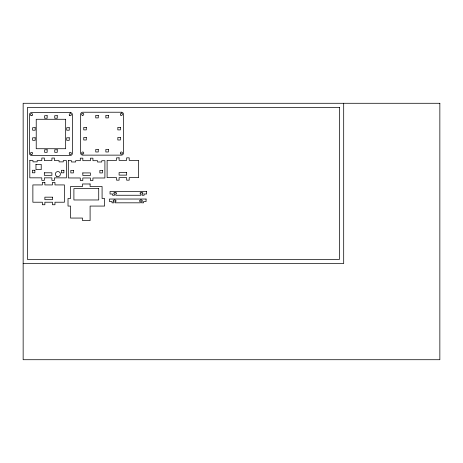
<?xml version="1.0" encoding="UTF-8"?>
<svg xmlns="http://www.w3.org/2000/svg" width="463" height="463" viewBox="0 0 463 463"><rect width="100%" height="100%" fill="white"/><g stroke="black" fill="none" stroke-linecap="round" stroke-linejoin="round"><path stroke-width="0.69" d="M23.15 263.551L343.691 263.551L343.691 103.284M29.823 160.551L29.811 177.838L41.797 177.85L41.797 180.373L44.321 180.373L44.321 177.85L51.891 177.856L51.891 180.379L54.414 180.385L54.42 177.861L66.406 177.867L66.423 160.58L63.263 160.58L63.263 161.882L59.056 161.876L59.061 160.574L54.431 160.568L54.431 158.045L51.908 158.045L51.908 160.568L44.338 160.563L44.338 158.039L41.815 158.033L41.815 160.557L37.185 160.557L37.185 161.859L32.977 161.853L32.977 160.551L29.823 160.551M35.975 164.382L35.969 169.643L41.224 169.643L41.23 164.388L35.975 164.382M44.326 172.803L44.321 175.327L51.897 175.332L51.897 172.809L44.326 172.803M68.316 160.673L68.298 177.96L80.29 177.971L80.284 180.495L82.808 180.495L82.813 177.971L90.383 177.977L90.383 180.501L92.907 180.506L92.907 177.983L104.898 177.989L104.91 160.702L101.756 160.702L101.756 162.004L97.548 161.998L97.548 160.696L92.924 160.69L92.924 158.167L90.401 158.167L90.401 160.69L82.825 160.684L82.831 158.161L80.307 158.155L80.302 160.678L75.677 160.678L75.677 161.981L71.47 161.975L71.47 160.673L68.316 160.673M82.819 172.925L82.813 175.448L90.383 175.454L90.389 172.93L82.819 172.925M439.85 103.284L23.15 103.284L23.15 359.716L439.85 359.716L439.85 103.284M339.483 107.491L27.358 107.491L27.358 259.349L339.483 259.349L339.483 107.491M121.404 112.225L82.703 112.225A2.101 2.101 0 0 0 80.603 114.326L80.603 153.027A2.101 2.101 0 0 0 82.703 155.134L121.404 155.134A2.101 2.101 0 0 0 123.505 153.027L123.505 114.326A2.101 2.101 0 0 0 121.404 112.225M70.295 112.55L31.594 112.55A2.101 2.101 0 0 0 29.493 114.656L29.493 153.357A2.101 2.101 0 0 0 31.594 155.458L70.295 155.458A2.101 2.101 0 0 0 72.396 153.357L72.396 114.656A2.101 2.101 0 0 0 70.295 112.55M98.266 115.38L95.743 115.38L95.743 117.903L98.266 117.903L98.266 115.38M108.365 115.38L105.842 115.38L105.842 117.903L108.365 117.903L108.365 115.38M47.157 115.704L44.633 115.704L44.633 118.233L47.157 118.233L47.157 115.704M57.256 115.704L54.732 115.704L54.732 118.233L57.256 118.233L57.256 115.704M65.665 119.28L36.224 119.28L36.224 148.727L65.665 148.727L65.665 119.28M86.28 127.371L83.757 127.371L83.757 129.895L86.28 129.895L86.28 127.371M120.351 127.371L117.828 127.371L117.828 129.895L120.351 129.895L120.351 127.371M35.171 127.695L32.647 127.695L32.647 130.219L35.171 130.219L35.171 127.695M69.242 127.695L66.718 127.695L66.718 130.219L69.242 130.219L69.242 127.695M86.28 137.465L83.757 137.465L83.757 139.988L86.28 139.988L86.28 137.465M120.351 137.465L117.828 137.465L117.828 139.988L120.351 139.988L120.351 137.465M35.171 137.789L32.647 137.789L32.647 140.312L35.171 140.312L35.171 137.789M69.242 137.789L66.718 137.789L66.718 140.312L69.242 140.312L69.242 137.789M98.266 149.451L95.743 149.451L95.743 151.974L98.266 151.974L98.266 149.451M108.365 149.451L105.842 149.451L105.842 151.974L108.365 151.974L108.365 149.451M47.157 149.78L44.633 149.78L44.633 152.304L47.157 152.304L47.157 149.78M57.256 149.78L54.732 149.78L54.732 152.304L57.256 152.304L57.256 149.78M119.095 157.837L116.572 157.837L116.572 160.36L107.109 160.36L107.109 177.647L116.572 177.647L116.572 180.171L119.095 180.171L119.095 177.647L126.671 177.647L126.671 180.171L129.194 180.171L129.194 177.647L138.657 177.647L138.657 160.36L129.194 160.36L129.194 157.837L126.671 157.837L126.671 160.36L119.095 160.36L119.095 157.837M34.87 170.268L32.346 170.268L32.346 172.792L34.87 172.792L34.87 170.268M63.888 170.297L61.365 170.297L61.365 172.821L63.888 172.821L63.888 170.297M73.351 170.39L70.827 170.39L70.827 172.913L73.351 172.913L73.351 170.39M102.375 170.401L99.852 170.401L99.852 172.925L102.375 172.925L102.375 170.401M126.671 172.601L119.095 172.601L119.095 175.124L126.671 175.124L126.671 172.601M44.865 182.399L42.341 182.399L42.341 184.928L32.873 184.928L32.873 202.215L42.341 202.215L42.341 204.739L44.865 204.739L44.865 202.215L52.435 202.215L52.435 204.739L54.958 204.739L54.958 202.215L64.426 202.215L64.426 184.928L54.958 184.928L54.958 182.399L52.435 182.399L52.435 184.928L44.865 184.928L44.865 182.399M90.1 183.985L82.524 183.985L82.524 186.508L70.538 186.508L70.538 198.5L68.015 198.5L68.015 206.07L70.538 206.07L70.538 218.061L82.524 218.061L82.524 220.585L90.1 220.585L90.1 206.07L104.609 206.07L104.609 198.5L102.086 198.5L102.086 186.508L90.1 186.508L90.1 183.985M98.723 188.615L73.901 188.615L73.901 199.97L98.723 199.97L98.723 188.615M146.632 191.474L110.038 191.474L110.038 193.997L112.561 193.997L112.561 195.259L114.523 195.259L114.523 193.87L113.823 193.87L113.823 192.868L114.523 192.868L114.523 192.319L115.785 192.319L115.785 192.868L116.491 192.868L116.491 193.87L115.785 193.87L115.785 195.259L140.879 195.259L140.879 193.87L140.173 193.87L140.173 192.868L140.879 192.868L140.879 192.319L142.141 192.319L142.141 192.868L142.847 192.868L142.847 193.87L142.141 193.87L142.141 195.259L144.109 195.259L144.109 193.997L146.632 193.997L146.632 191.474M52.435 197.169L44.865 197.169L44.865 199.692L52.435 199.692L52.435 197.169M146.077 199.038L109.482 199.038L109.482 201.561L112.005 201.561L112.005 202.823L113.967 202.823L113.967 201.428L113.267 201.428L113.267 200.427L113.967 200.427L113.967 199.877L115.235 199.877L115.235 200.427L115.935 200.427L115.935 201.428L115.235 201.428L115.235 202.823L140.324 202.823L140.324 201.428L139.618 201.428L139.618 200.427L140.324 200.427L140.324 199.877L141.585 199.877L141.585 200.427L142.291 200.427L142.291 201.428L141.585 201.428L141.585 202.823L143.553 202.823L143.553 201.561L146.077 201.561L146.077 199.038M56.625 176.258A2.523 2.523 0 0 0 60.416 174.076A2.523 2.523 0 0 0 56.631 171.889A2.523 2.523 0 0 0 56.625 176.258M82.177 115.241A1.053 1.053 0 0 0 83.757 114.326A1.053 1.053 0 0 0 82.177 113.418A1.053 1.053 0 0 0 82.177 115.241M82.177 153.942A1.053 1.053 0 0 0 83.757 153.027A1.053 1.053 0 0 0 82.177 152.119A1.053 1.053 0 0 0 82.177 153.942M120.878 153.942A1.053 1.053 0 0 0 122.458 153.027A1.053 1.053 0 0 0 120.878 152.119A1.053 1.053 0 0 0 120.878 153.942M120.878 115.241A1.053 1.053 0 0 0 122.458 114.326A1.053 1.053 0 0 0 120.878 113.418A1.053 1.053 0 0 0 120.878 115.241M69.768 115.565A1.053 1.053 0 0 0 71.348 114.656A1.053 1.053 0 0 0 69.768 113.742A1.053 1.053 0 0 0 69.768 115.565M69.768 154.266A1.053 1.053 0 0 0 71.348 153.357A1.053 1.053 0 0 0 69.768 152.443A1.053 1.053 0 0 0 69.768 154.266M31.067 154.266A1.053 1.053 0 0 0 32.647 153.357A1.053 1.053 0 0 0 31.067 152.443A1.053 1.053 0 0 0 31.067 154.266M31.004 115.524A1.053 1.053 0 0 0 32.642 114.731A1.053 1.053 0 0 0 31.137 113.707A1.053 1.053 0 0 0 31.004 115.524"/></g></svg>
